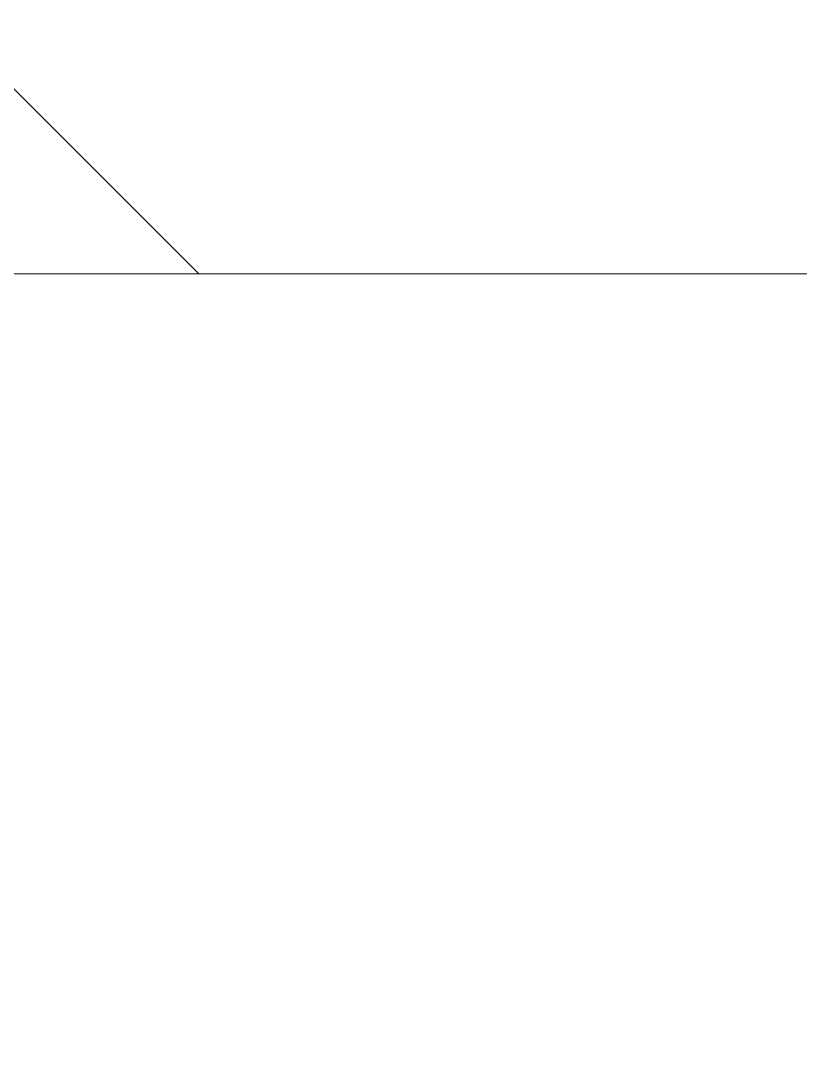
# Model space of a CAD drawing. Header units: millimetres. Extents: x -17017 to 628417, y -109036 to 199237.
# Drawn here: x 331482.75 to 331507.59, y -81006.98 to -80974.34 of the extents above; entities that cross this region are included whole.
import ezdxf

# ---------------------------------------------------------------- set-up
doc = ezdxf.new("R2010")
doc.units = ezdxf.units.MM
doc.layers.add('A-WALL-____-MCUT-3', color=7, linetype='Continuous', lineweight=9)
doc.layers.add('A-WALL-____-PATT-1', color=7, linetype='Continuous', lineweight=9)

msp = doc.modelspace()

# ---------------------------------------------------------------- hatches: boundary and pattern name
at = {"layer": 'A-WALL-____-PATT-1'}
h = msp.add_hatch(dxfattribs=at)
h.set_pattern_fill('FP_6', color=256, style=0, pattern_type=2)
h.set_pattern_definition([(135, (283770.707, -86863.456), (-35.35534, -35.35534), [])])
h.paths.add_polyline_path([(334120.707, -80982.414), (334120.707, -80782.414), (331376.707, -80782.414), (331376.707, -80851.414), (331370.707, -80851.414), (331370.707, -80913.414), (331376.707, -80913.414), (331376.707, -80982.414), (333246.031, -80982.414)], flags=0)
h.paths.add_polyline_path([(329564.707, -80982.414), (329564.707, -80913.414), (329570.707, -80913.414), (329570.707, -80851.414), (329564.707, -80851.414), (329564.707, -80782.414), (329326.707, -80782.414), (329326.707, -80851.414), (329320.707, -80851.414), (329320.707, -80913.414), (329326.707, -80913.414), (329326.707, -80982.414), (329495.707, -80982.414)], flags=0)
h.paths.add_polyline_path([(328620.707, -80982.414), (328920.707, -80982.414), (328920.707, -80782.414), (328620.707, -80782.414)], flags=0)
h = msp.add_hatch(dxfattribs=at)
h.set_pattern_fill('FP_4', color=256, style=0, pattern_type=2)
h.set_pattern_definition([(45, (283770.71, -86863.46), (-84.8528, 84.8528), [])])
h.paths.add_polyline_path([(331570.707, -81482.414), (331570.707, -80982.414), (331470.707, -80982.414), (331470.707, -81482.414)], flags=0)

# ---------------------------------------------------------------- linework, layer by layer
at = {"layer": 'A-WALL-____-MCUT-3'}
msp.add_line((331445.707, -80982.414), (334120.707, -80982.414), dxfattribs=at)

doc.saveas('drawing.dxf')
